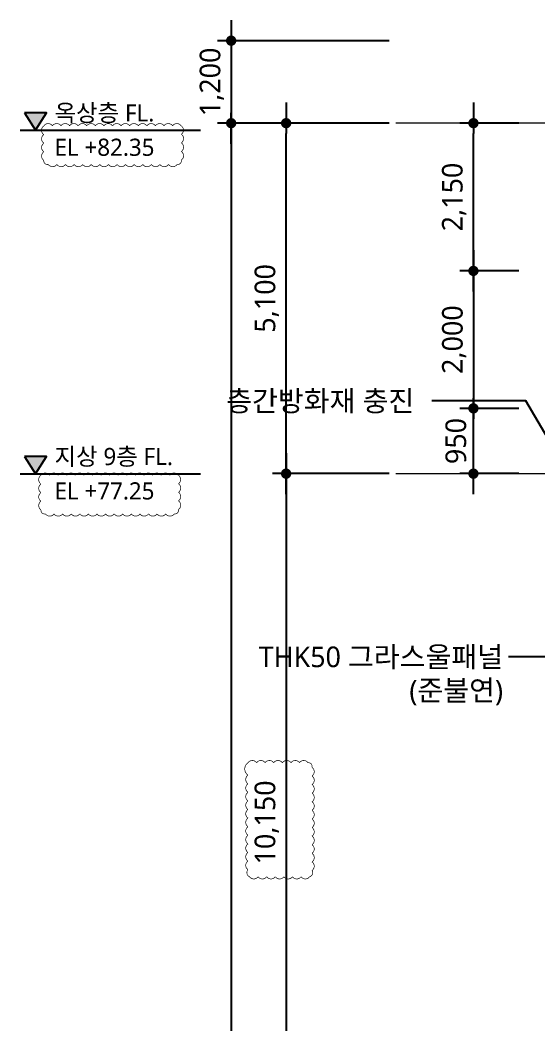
# Model space of a CAD drawing. Header units: millimetres. Extents: x -420989 to -259189, y -1306565 to -1134794.
# Drawn here: x -289897 to -282344, y -1154615 to -1139994 of the extents above; entities that cross this region are included whole.
import ezdxf
from ezdxf.enums import TextEntityAlignment as Align

# ---------------------------------------------------------------- set-up
doc = ezdxf.new("R2010")
doc.units = ezdxf.units.MM
doc.header["$LTSCALE"] = 100
doc.header["$MEASUREMENT"] = 0
doc.linetypes.add('CEN', pattern=[62, 60, -1, 0, -1])
doc.layers.get('0').update_dxf_attribs({"linetype": 'CONTINUOUS'})
for name, color, linetype, lineweight in [('A-AXIS-LINE', 1, 'CEN', 15), ('A-MKXS-TEXT1', 3, 'CONTINUOUS', 25), ('A-XXXX-SYMB', 7, 'CONTINUOUS', 25), ('REV-202205', 20, 'CONTINUOUS', 25)]:
    doc.layers.add(name, color=color, linetype=linetype, lineweight=lineweight)
for name, color, linetype in [('A-DIMS', 7, 'CONTINUOUS'), ('A-MKXS-LEAD', 7, 'CONTINUOUS'), ('SYMB', 7, 'CONTINUOUS'), ('TEXT', 4, 'CONTINUOUS')]:
    doc.layers.add(name, color=color, linetype=linetype)
doc.styles.add('HY울릉도L', font='')
doc.styles.add('맑은고딕', font='malgun.ttf')
doc.styles.get('HY울릉도L').set_extended_font_data('HYwulM')
doc.dimstyles.new('CDIM', dxfattribs={"dimtxt": 3, "dimasz": 1.5, "dimexe": 2, "dimexo": 1, "dimgap": 1, "dimtad": 1, "dimdec": 0, "dimrnd": 0.5, "dimzin": 0, "dimdsep": 32, "dimlunit": 6, "dimtxsty": 'HY울릉도L', "dimblk1": '_CIDOT', "dimblk2": '_CIDOT', "dimsah": 1, "dimcen": 5.5, "dimclrd": 2, "dimclre": 2, "dimclrt": 7, "dimadec": 0, "dimazin": 0, "dimtfac": 1, "dimtdec": 0, "dimtix": 1, "dimtmove": 2, "dimatfit": 1, "dimldrblk": '_CIDOT', "dimfxl": 1, "dimtolj": 1, "dimtzin": 0, "dimlwd": -1, "dimarcsym": 0})

# ---------------------------------------------------------------- blocks, each defined once
blk = doc.blocks.new('_CIDOT')
at = {"color": 0, "linetype": 'ByBlock'}
blk.add_line((2, 0), (-1, 0), dxfattribs=at)
at = {"color": 0, "linetype": 'ByBlock', "const_width": 0.5}
blk.add_lwpolyline([(-0.25, 0, 1), (0.25, 0, 1)], format="xyb", close=True, dxfattribs=at)
blk = doc.blocks.new('ARROW2')
blk.add_lwpolyline([(-1.002, 0.87), (-0.262, 0), (-1.002, -0.87), (-0.85, -1), (0, 0), (-0.85, 1)], close=True)
for points in [[(-1.002, 0.87), (-0.85, 1), (-0.262, 0), (0, 0)], [(-0.262, 0), (0, 0), (-1.002, -0.87), (-0.85, -1)]]:
    blk.add_solid(points)
at = {"layer": 'A-XXXX-SYMB'}
blk.add_line((0, 0), (-1.002, 0), dxfattribs=at)
blk = doc.blocks.new('*D76')
at = {"layer": 'A-DIMS', "lineweight": -2, "transparency": 16777216}
blk.add_line((-284524, -1141494), (-287024, -1141494), dxfattribs=at)
at = {"layer": 'A-DIMS', "transparency": 16777216}
blk.add_line((-286824, -1141644), (-286824, -1182894), dxfattribs=at)
at = {"layer": 'A-DIMS', "transparency": 16777216, "xscale": 150, "yscale": 150, "zscale": 150}
for name, p, rotation in [('_CIDOT', (-286824, -1141494), 90), ('ARROW2', (-286824, -1183044), 270)]:
    blk.add_blockref(name, p, dxfattribs=dict(at, rotation=rotation))
at = {"layer": 'A-DIMS', "color": 3, "transparency": 16777216, "insert": (-287105, -1162269), "char_height": 300, "attachment_point": 5, "rotation": 90, "style": '맑은고딕'}
blk.add_mtext('\\A1;76,500', dxfattribs=at)
blk = doc.blocks.new('입단면LEVEL1')
at = {"layer": 'SYMB', "linetype": 'ByBlock'}
blk.add_line((0, 0), (26.26, 0), dxfattribs=at)
blk.add_lwpolyline([(0.64, 2.5), (2.24, 0), (3.84, 2.5)], close=True, dxfattribs=at)
blk.add_solid([(0.64, 2.5), (3.84, 2.5), (2.24, 0)], dxfattribs=at)
at = {"layer": 'TEXT', "style": '맑은고딕'}
for tag, p in [('층레벨', (5.03, 1.28)), ('LEVEL', (5.85, -2.99))]:
    blk.add_attdef(tag, p, '', height=2.5, dxfattribs=at)
blk = doc.blocks.new('*D75')
at = {"layer": 'A-DIMS', "lineweight": -2, "transparency": 16777216}
for p, q in [((-284524, -1146594), (-286224, -1146594)), ((-284524, -1156744), (-286224, -1156744))]:
    blk.add_line(p, q, dxfattribs=at)
at = {"layer": 'A-DIMS', "transparency": 16777216}
blk.add_line((-286024, -1146744), (-286024, -1156594), dxfattribs=at)
at = {"layer": 'A-DIMS', "transparency": 16777216, "xscale": 150, "yscale": 150, "zscale": 150}
for p, rotation in [((-286024, -1146594), 90), ((-286024, -1156744), 270)]:
    blk.add_blockref('_CIDOT', p, dxfattribs=dict(at, rotation=rotation))
at = {"layer": 'A-DIMS', "color": 3, "transparency": 16777216, "insert": (-286305, -1151669), "char_height": 300, "attachment_point": 5, "rotation": 90, "style": '맑은고딕'}
blk.add_mtext('\\A1;10,150', dxfattribs=at)
blk = doc.blocks.new('*D81')
at = {"layer": 'A-DIMS', "lineweight": -2, "transparency": 16777216}
for p, q in [((-284524, -1141494), (-286224, -1141494)), ((-284524, -1146594), (-286224, -1146594))]:
    blk.add_line(p, q, dxfattribs=at)
at = {"layer": 'A-DIMS', "transparency": 16777216}
blk.add_line((-286024, -1146444), (-286024, -1141644), dxfattribs=at)
at = {"layer": 'A-DIMS', "transparency": 16777216, "xscale": 150, "yscale": 150, "zscale": 150}
for p, rotation in [((-286024, -1141494), 90), ((-286024, -1146594), 270)]:
    blk.add_blockref('_CIDOT', p, dxfattribs=dict(at, rotation=rotation))
at = {"layer": 'A-DIMS', "color": 3, "transparency": 16777216, "insert": (-286305, -1144044), "char_height": 300, "attachment_point": 5, "rotation": 90, "style": '맑은고딕'}
blk.add_mtext('\\A1;5,100', dxfattribs=at)
blk = doc.blocks.new('*D151')
at = {"layer": 'A-DIMS', "lineweight": -2, "transparency": 16777216}
for p, q in [((-282638, -1145644), (-283497, -1145644)), ((-282638, -1146594), (-283497, -1146594))]:
    blk.add_line(p, q, dxfattribs=at)
at = {"layer": 'A-DIMS', "transparency": 16777216}
blk.add_line((-283297, -1146444), (-283297, -1145794), dxfattribs=at)
at = {"layer": 'A-DIMS', "transparency": 16777216, "xscale": 150, "yscale": 150, "zscale": 150}
for p, rotation in [((-283297, -1145644), 90), ((-283297, -1146594), 270)]:
    blk.add_blockref('_CIDOT', p, dxfattribs=dict(at, rotation=rotation))
at = {"layer": 'A-DIMS', "color": 3, "transparency": 16777216, "insert": (-283552, -1146119), "char_height": 300, "attachment_point": 5, "rotation": 90, "style": '맑은고딕'}
blk.add_mtext('\\A1;950', dxfattribs=at)
blk = doc.blocks.new('*D152')
at = {"layer": 'A-DIMS', "lineweight": -2, "transparency": 16777216}
for p, q in [((-282638, -1143644), (-283497, -1143644)), ((-282638, -1145644), (-283497, -1145644))]:
    blk.add_line(p, q, dxfattribs=at)
at = {"layer": 'A-DIMS', "transparency": 16777216}
blk.add_line((-283297, -1143794), (-283297, -1145494), dxfattribs=at)
at = {"layer": 'A-DIMS', "transparency": 16777216, "xscale": 150, "yscale": 150, "zscale": 150}
for p, rotation in [((-283297, -1143644), 90), ((-283297, -1145644), 270)]:
    blk.add_blockref('_CIDOT', p, dxfattribs=dict(at, rotation=rotation))
at = {"layer": 'A-DIMS', "color": 3, "transparency": 16777216, "insert": (-283577, -1144644), "char_height": 300, "attachment_point": 5, "rotation": 90, "style": '맑은고딕'}
blk.add_mtext('\\A1;2,000', dxfattribs=at)
blk = doc.blocks.new('*D153')
at = {"layer": 'A-DIMS', "lineweight": -2, "transparency": 16777216}
for p, q in [((-282638, -1141494), (-283497, -1141494)), ((-282638, -1143644), (-283497, -1143644))]:
    blk.add_line(p, q, dxfattribs=at)
at = {"layer": 'A-DIMS', "transparency": 16777216}
blk.add_line((-283297, -1143494), (-283297, -1141644), dxfattribs=at)
at = {"layer": 'A-DIMS', "transparency": 16777216, "xscale": 150, "yscale": 150, "zscale": 150}
for p, rotation in [((-283297, -1141494), 90), ((-283297, -1143644), 270)]:
    blk.add_blockref('_CIDOT', p, dxfattribs=dict(at, rotation=rotation))
at = {"layer": 'A-DIMS', "color": 3, "transparency": 16777216, "insert": (-283578, -1142569), "char_height": 300, "attachment_point": 5, "rotation": 90, "style": '맑은고딕'}
blk.add_mtext('\\A1;2,150', dxfattribs=at)
blk = doc.blocks.new('A$C0A9F2FD3')
at = {"layer": 'A-MKXS-LEAD'}
blk.add_lwpolyline([(-147, 255), (-559, 945), (-1927, 945)], dxfattribs=at)
blk.add_lwpolyline([(3, -5, 0, 100, 0), (-147, 255, 100, 100, 0)], format="xyseb", dxfattribs=at)
at = {"layer": 'A-MKXS-TEXT1', "style": '맑은고딕'}
blk.add_text('층간방화재 충진', height=300, dxfattribs=at).set_placement((-4919, 945), align=Align.MIDDLE_LEFT)
blk = doc.blocks.new('*D444')
at = {"layer": 'A-DIMS', "lineweight": -2, "transparency": 16777216}
for p, q in [((-284524, -1140294), (-287024, -1140294)), ((-284524, -1141494), (-287024, -1141494))]:
    blk.add_line(p, q, dxfattribs=at)
at = {"layer": 'A-DIMS', "transparency": 16777216}
blk.add_line((-286824, -1140444), (-286824, -1141344), dxfattribs=at)
at = {"layer": 'A-DIMS', "transparency": 16777216, "xscale": 150, "yscale": 150, "zscale": 150}
for p, rotation in [((-286824, -1140294), 90), ((-286824, -1141494), 270)]:
    blk.add_blockref('_CIDOT', p, dxfattribs=dict(at, rotation=rotation))
at = {"layer": 'A-DIMS', "color": 3, "transparency": 16777216, "insert": (-287105, -1140894), "char_height": 300, "attachment_point": 5, "rotation": 90, "style": '맑은고딕'}
blk.add_mtext('\\A1;1,200', dxfattribs=at)

msp = doc.modelspace()

# ---------------------------------------------------------------- linework, layer by layer
at = {"layer": 'A-AXIS-LINE'}
for p, q in [((-267424.4, -1141494.2), (-284424.4, -1141494.2)), ((-267424.4, -1146594.2), (-284424.4, -1146594.2))]:
    msp.add_line(p, q, dxfattribs=at)
at = {"layer": 'A-MKXS-LEAD'}
msp.add_line((-282074.4, -1149259.3), (-282786.3, -1149259.3), dxfattribs=at)
at = {"layer": 'REV-202205', "const_width": 10}
for points in [[(-289551.4, -1141532.5, -0.5205671), (-289426.4, -1141532.5, -0.5205671), (-289301.4, -1141532.5, -0.5205671), (-289176.4, -1141532.5, -0.5205671), (-289051.4, -1141532.5, -0.5205671), (-288926.4, -1141532.5, -0.5205671), (-288801.4, -1141532.5, -0.5205671), (-288676.4, -1141532.5, -0.5205671), (-288551.4, -1141532.5, -0.5205671), (-288426.4, -1141532.5, -0.5205671), (-288301.4, -1141532.5, -0.5205671), (-288176.4, -1141532.5, -0.5205671), (-288051.4, -1141532.5, -0.5205671), (-287926.4, -1141532.5, -0.5205671), (-287801.4, -1141532.5, -0.5205671), (-287676.4, -1141532.5, -0.5205671), (-287551.4, -1141532.5, -0.5205671), (-287549.5, -1141655.6, -0.5205671), (-287549.5, -1141780.6, -0.5205671), (-287549.5, -1141905.6, -0.5205671), (-287549.5, -1142030.6, -0.5205671), (-287610.6, -1142094.4, -0.5205671), (-287735.6, -1142094.4, -0.5205671), (-287860.6, -1142094.4, -0.5205671), (-287985.6, -1142094.4, -0.5205671), (-288110.6, -1142094.4, -0.5205671), (-288235.6, -1142094.4, -0.5205671), (-288360.6, -1142094.4, -0.5205671), (-288485.6, -1142094.4, -0.5205671), (-288610.6, -1142094.4, -0.5205671), (-288735.6, -1142094.4, -0.5205671), (-288860.6, -1142094.4, -0.5205671), (-288985.6, -1142094.4, -0.5205671), (-289110.6, -1142094.4, -0.5205671), (-289235.6, -1142094.4, -0.5205671), (-289360.6, -1142094.4, -0.5205671), (-289485.6, -1142094.4, -0.5205671), (-289551.4, -1142035.2, -0.5205671), (-289551.4, -1141910.2, -0.5205671), (-289551.4, -1141785.2, -0.5205671), (-289551.4, -1141660.2, -0.5205671)], [(-289592.9, -1146617.3, -0.5205671), (-289467.9, -1146617.3, -0.5205671), (-289342.9, -1146617.3, -0.5205671), (-289217.9, -1146617.3, -0.5205671), (-289092.9, -1146617.3, -0.5205671), (-288967.9, -1146617.3, -0.5205671), (-288842.9, -1146617.3, -0.5205671), (-288717.9, -1146617.3, -0.5205671), (-288592.9, -1146617.3, -0.5205671), (-288467.9, -1146617.3, -0.5205671), (-288342.9, -1146617.3, -0.5205671), (-288217.9, -1146617.3, -0.5205671), (-288092.9, -1146617.3, -0.5205671), (-287967.9, -1146617.3, -0.5205671), (-287842.9, -1146617.3, -0.5205671), (-287717.9, -1146617.3, -0.5205671), (-287592.9, -1146617.3, -0.5205671), (-287591, -1146740.3, -0.5205671), (-287591, -1146865.3, -0.5205671), (-287591, -1146990.3, -0.5205671), (-287591, -1147115.3, -0.5205671), (-287652.2, -1147179.2, -0.5205671), (-287777.2, -1147179.2, -0.5205671), (-287902.2, -1147179.2, -0.5205671), (-288027.2, -1147179.2, -0.5205671), (-288152.2, -1147179.2, -0.5205671), (-288277.2, -1147179.2, -0.5205671), (-288402.2, -1147179.2, -0.5205671), (-288527.2, -1147179.2, -0.5205671), (-288652.2, -1147179.2, -0.5205671), (-288777.2, -1147179.2, -0.5205671), (-288902.2, -1147179.2, -0.5205671), (-289027.2, -1147179.2, -0.5205671), (-289152.2, -1147179.2, -0.5205671), (-289277.2, -1147179.2, -0.5205671), (-289402.2, -1147179.2, -0.5205671), (-289527.2, -1147179.2, -0.5205671), (-289592.9, -1147119.9, -0.5205671), (-289592.9, -1146994.9, -0.5205671), (-289592.9, -1146869.9, -0.5205671), (-289592.9, -1146744.9, -0.5205671)], [(-286579.2, -1150800.1, -0.5205671), (-286454.2, -1150800.1, -0.5205671), (-286329.2, -1150800.1, -0.5205671), (-286204.2, -1150800.1, -0.5205671), (-286079.2, -1150800.1, -0.5205671), (-285954.2, -1150800.1, -0.5205671), (-285829.2, -1150800.1, -0.5205671), (-285704.2, -1150800.1, -0.5205671), (-285647.1, -1150868, -0.5205671), (-285647.1, -1150993, -0.5205671), (-285647.1, -1151118, -0.5205671), (-285647.1, -1151243, -0.5205671), (-285647.1, -1151368, -0.5205671), (-285647.1, -1151493, -0.5205671), (-285647.1, -1151618, -0.5205671), (-285647.1, -1151743, -0.5205671), (-285647.1, -1151868, -0.5205671), (-285647.1, -1151993, -0.5205671), (-285647.1, -1152118, -0.5205671), (-285647.1, -1152243, -0.5205671), (-285647.1, -1152368, -0.5205671), (-285681.6, -1152458.4, -0.5205671), (-285806.6, -1152458.4, -0.5205671), (-285931.6, -1152458.4, -0.5205671), (-286056.6, -1152458.4, -0.5205671), (-286181.6, -1152458.4, -0.5205671), (-286306.6, -1152458.4, -0.5205671), (-286431.6, -1152458.4, -0.5205671), (-286556.6, -1152458.4, -0.5205671), (-286579.2, -1152356, -0.5205671), (-286579.2, -1152231, -0.5205671), (-286579.2, -1152106, -0.5205671), (-286579.2, -1151981, -0.5205671), (-286579.2, -1151856, -0.5205671), (-286579.2, -1151731, -0.5205671), (-286579.2, -1151606, -0.5205671), (-286579.2, -1151481, -0.5205671), (-286579.2, -1151356, -0.5205671), (-286579.2, -1151231, -0.5205671), (-286579.2, -1151106, -0.5205671), (-286579.2, -1150981, -0.5205671)]]:
    msp.add_lwpolyline(points, format="xyb", close=True, dxfattribs=at)

# ---------------------------------------------------------------- block references
at = {"layer": 'A-MKXS-TEXT1'}
msp.add_blockref('A$C0A9F2FD3', (-281977.4, -1146481.1), dxfattribs=at)
at = {"layer": 'TEXT'}
ref = msp.add_blockref('입단면LEVEL1', (-289896.8, -1141594.2), dxfattribs=dict(at, xscale=100, yscale=100, zscale=100))
ref.add_attrib('층레벨', ' 옥상층 FL.', (-289480.1, -1141469.2, 0), dxfattribs={"height": 250, "style": '맑은고딕'})
ref.add_attrib('LEVEL', ' EL +82.35', (-289480.1, -1141969.2, 0), dxfattribs={"height": 250, "style": '맑은고딕'})
ref = msp.add_blockref('입단면LEVEL1', (-289896.8, -1146594.2), dxfattribs=dict(at, xscale=100, yscale=100, zscale=100))
ref.add_attrib('층레벨', ' 지상 9층 FL.', (-289480.1, -1146469.2, 0), dxfattribs={"height": 250, "style": '맑은고딕'})
ref.add_attrib('LEVEL', ' EL +77.25', (-289480.1, -1146969.2, 0), dxfattribs={"height": 250, "style": '맑은고딕'})

# ---------------------------------------------------------------- texts
at = {"layer": 'A-MKXS-TEXT1', "style": '맑은고딕'}
for s, p in [('THK50 그라스울패널', (-282866, -1149259.3)), ('(준불연)', (-282866, -1149747.8))]:
    msp.add_text(s, height=300, dxfattribs=at).set_placement(p, align=Align.MIDDLE_RIGHT)

# ---------------------------------------------------------------- dimensions: what is measured, and where the dimension line sits
at = {"layer": 'A-DIMS'}
for base, p1, p2, angle, picture, middle in [((-286824.4, -1141494.2), (-284424.4, -1140294.2), (-284424.4, -1141494.2), 270, '*D444', (-287105.4, -1140894.2)), ((-286024.4, -1141494.2), (-284424.4, -1146594.2), (-284424.4, -1141494.2), 90, '*D81', (-286305.4, -1144044.2)), ((-283296.8, -1141494.2), (-282538.3, -1143644.2), (-282538.3, -1141494.2), 90, '*D153', (-283577.8, -1142569.2)), ((-283296.8, -1145644.2), (-282538.3, -1143644.2), (-282538.3, -1145644.2), 270, '*D152', (-283577, -1144644.2)), ((-283296.8, -1145644.2), (-282538.3, -1146594.2), (-282538.3, -1145644.2), 90, '*D151', (-283551.8, -1146119.2)), ((-286024.4, -1156744.2), (-284424.4, -1146594.2), (-284424.4, -1156744.2), 270, '*D75', (-286305.4, -1151669.2))]:
    dim = msp.add_linear_dim(base=base, p1=p1, p2=p2, angle=angle, dimstyle='CDIM', override={"dimscale": 100, "dimtxsty": '맑은고딕', "dimclrd": 256, "dimclre": 256, "dimclrt": 3}, dxfattribs=at)
    dim.commit()
    dim.dimension.update_dxf_attribs({"geometry": picture, "text_midpoint": middle})
dim = msp.add_linear_dim(base=(-286824.4, -1183044.2), p1=(-284424.4, -1141494.2), p2=(-284424.4, -1183044.2), angle=270, text='76,500', dimstyle='CDIM', override={"dimscale": 100, "dimtxsty": '맑은고딕', "dimblk2": 'ARROW2', "dimse2": 1, "dimclrd": 256, "dimclre": 256, "dimclrt": 3}, dxfattribs=at)
dim.commit()
dim.dimension.update_dxf_attribs({"geometry": '*D76', "text_midpoint": (-287104.6, -1162269.2)})

doc.saveas('drawing.dxf')
